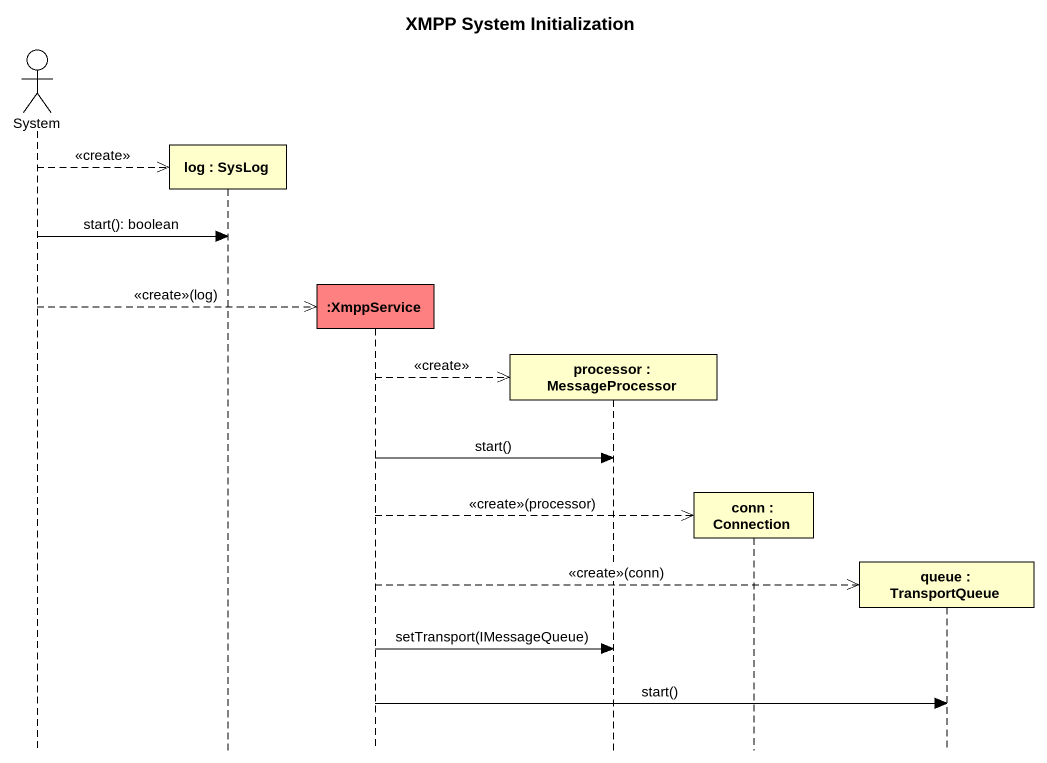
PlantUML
@startuml
title XMPP System Initialization
hide footbox
actor System
participant "log : SysLog" as log
participant ":XmppService" as XmppService #FF8080
participant "processor : MessageProcessor" as processor
participant "conn : Connection" as conn
participant "queue : TransportQueue" as queue_

System -->> log ** : <<create>>
System -> log : start(): boolean
System -->> XmppService ** : <<create>>(log)
XmppService -->> processor ** : <<create>>
XmppService -> processor : start()
XmppService -->> conn ** : <<create>>(processor)
XmppService -->> queue_ ** : <<create>>(conn)
XmppService -> processor : setTransport(IMessageQueue)
XmppService -> queue_ : start()
@enduml
